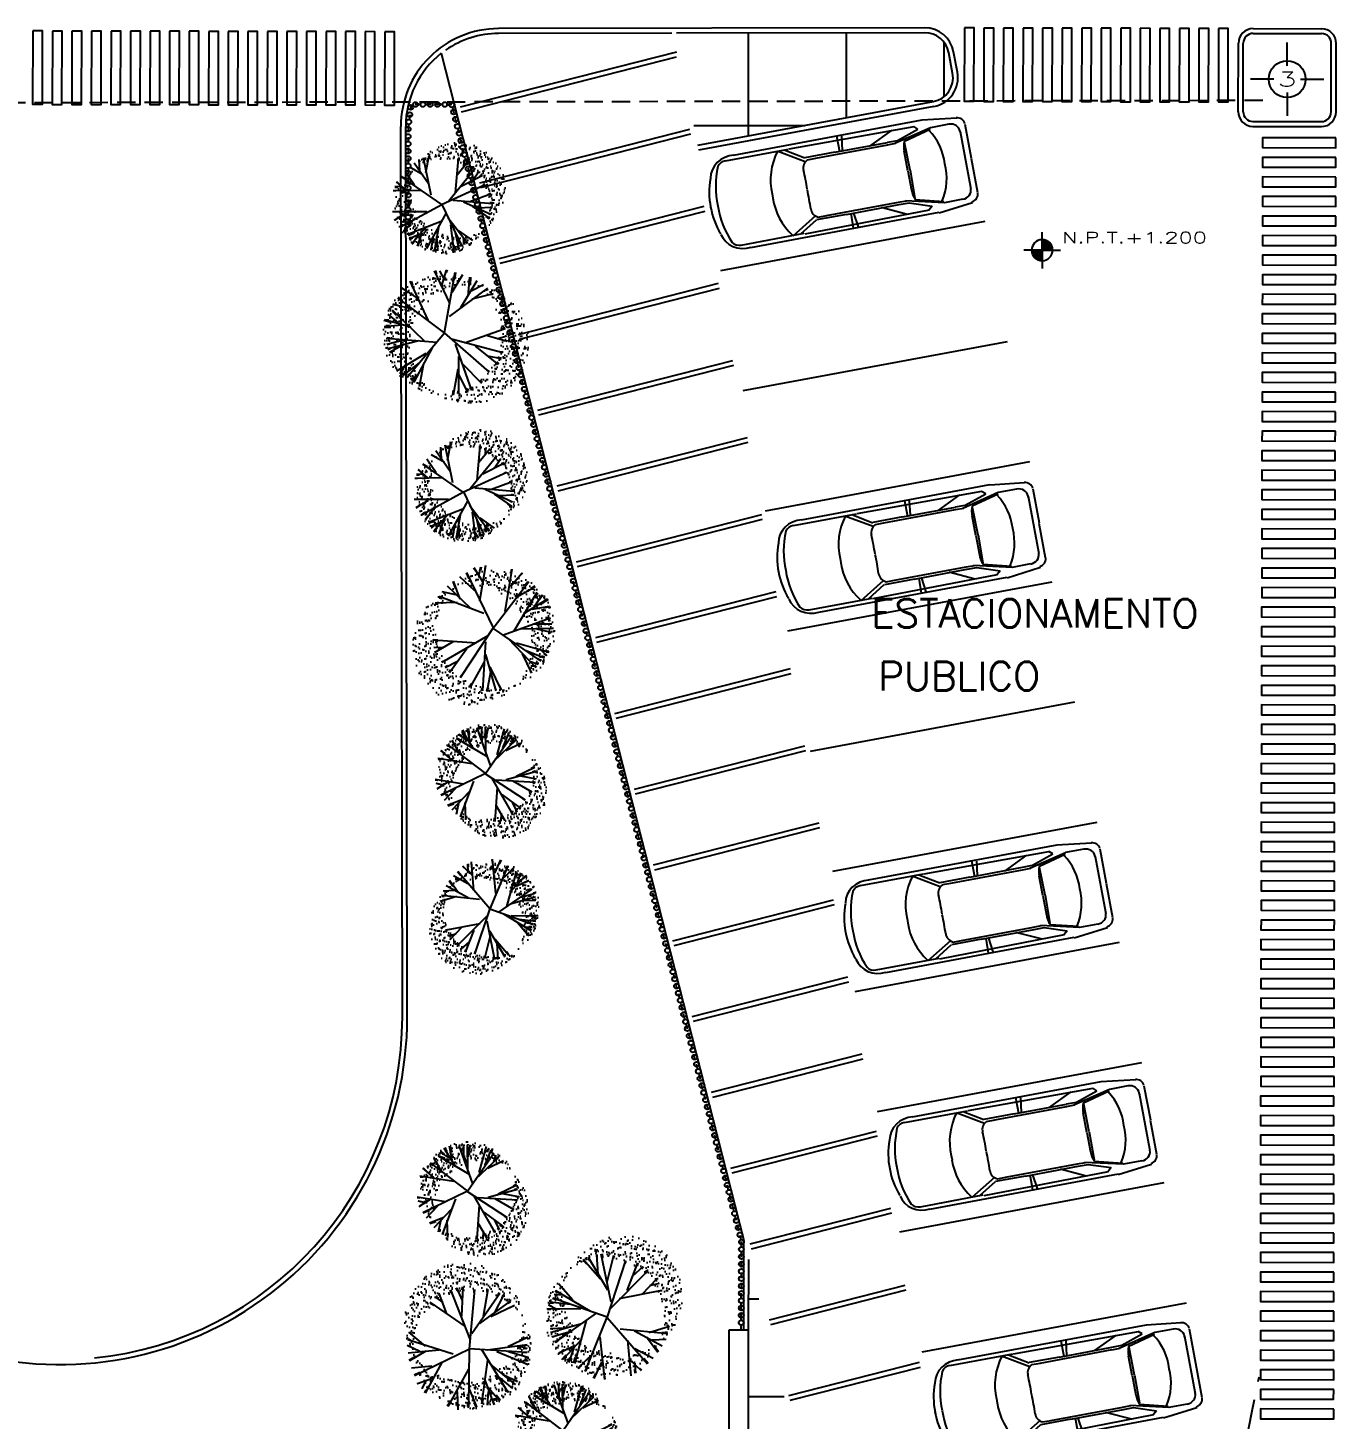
# Model space of a CAD drawing. Extents: x -358 to -207, y -206 to -105.
# Drawn here: x -233.95 to -207.19, y -133.82 to -105.36 of the extents above; entities that cross this region are included whole.
import ezdxf
from ezdxf.enums import TextEntityAlignment as Align

# ---------------------------------------------------------------- set-up
doc = ezdxf.new("R2010")
doc.units = 0
doc.header["$LTSCALE"] = 1.5
doc.header["$MEASUREMENT"] = 0
for name, pattern in [('DASHDOT', [1, 0.5, -0.25, 0, -0.25]), ('HIDDEN', [0.375, 0.25, -0.125]), ('HIDDEN2', [0.1875, 0.125, -0.0625])]:
    doc.linetypes.add(name, pattern=pattern)
doc.layers.get('0').update_dxf_attribs({"linetype": 'CONTINUOUS'})
for name, color, linetype in [('ALBANILERIA', 1, 'CONTINUOUS'), ('ARBOLES', 253, 'CONTINUOUS'), ('CARROS', 6, 'CONTINUOUS'), ('CURVASNIVEL', 13, 'DASHDOT'), ('EJE', 3, 'CONTINUOUS'), ('NIVELPISOTERMINADO', 7, 'CONTINUOUS'), ('NUEVO', 5, 'CONTINUOUS'), ('OBRAEXTERIOR', 15, 'CONTINUOUS'), ('OBRAEXTERIOR1', 10, 'CONTINUOUS'), ('RCMURO01', 3, 'CONTINUOUS'), ('REJA', 15, 'CONTINUOUS')]:
    doc.layers.add(name, color=color, linetype=linetype)
doc.styles.add('REG-60', font='ROMANS.shx', dxfattribs={"height": 0.195})
doc.styles.add('ROMANS', font='ROMANS.SHX')

# ---------------------------------------------------------------- blocks, each defined once
blk = doc.blocks.new('EJE-2')
at = {"color": 3}
for p, q in [((-0.5, 0.182), (-0.5, 0.5)), ((-0.682, 0), (-1, 0)), ((-0.318, 0), (0, 0)), ((-0.5, -0.182), (-0.5, -0.5))]:
    blk.add_line(p, q, dxfattribs=at)
at = {"color": 7}
blk.add_circle((-0.5, 0), 0.25, dxfattribs=at)
at = {"color": 4, "style": 'ROMANS', "width": 1.5}
blk.add_attdef('EJE', text='', height=0.2, dxfattribs=at).set_placement((-0.5, -0.101), align=Align.CENTER)
blk = doc.blocks.new('AUTO-8')
for p, q in [((0.25, 0.709), (0.977, 0.709)), ((0.351, 0.76), (2.53, 0.76)), ((1.138, 0.514), (0.845, 0.707)), ((0.925, 0.708), (1.141, 0.563)), ((0.985, 0.709), (2.426, 0.697)), ((1.54, 0.759), (1.543, 0.563)), ((1.595, 0.746), (1.574, 0.569)), ((2.169, 0.704), (1.889, 0.56)), ((2.607, 0.645), (2.177, 0.533)), ((2.212, 0.566), (2.464, 0.658)), ((2.464, 0.658), (2.423, 0.697)), ((2.527, 0.76), (2.921, 0.707)), ((2.819, 0.646), (2.607, 0.646)), ((1.49, 0.565), (1.142, 0.565)), ((1.168, 0.535), (1.265, 0.535)), ((1.264, 0.535), (2.094, 0.535)), ((1.49, 0.565), (2.097, 0.565)), ((2.092, 0.535), (2.188, 0.535)), ((2.098, 0.566), (2.212, 0.566)), ((2.288, 0.541), (2.602, 0.628)), ((2.293, 0.173), (2.288, 0.523)), ((2.932, 0.533), (2.932, -0.168)), ((2.932, 0.514), (2.932, 0.533)), ((2.266, 0.173), (2.266, 0.419)), ((0.701, 0.202), (0.701, 0.145)), ((2.266, 0.173), (2.266, -0.073)), ((2.293, 0.173), (2.288, -0.177)), ((3, -0.257), (3, 0.174)), ((1.138, -0.168), (0.845, -0.361)), ((0.937, -0.354), (1.141, -0.217)), ((1.49, -0.219), (1.142, -0.219)), ((1.168, -0.189), (1.265, -0.189)), ((1.264, -0.189), (2.094, -0.189)), ((1.49, -0.219), (2.097, -0.219)), ((1.54, -0.405), (1.543, -0.217)), ((1.595, -0.4), (1.574, -0.223)), ((2.169, -0.358), (1.889, -0.214)), ((2.092, -0.189), (2.188, -0.189)), ((2.098, -0.22), (2.212, -0.22)), ((2.607, -0.299), (2.177, -0.187)), ((2.212, -0.22), (2.464, -0.312)), ((2.288, -0.194), (2.602, -0.282)), ((2.464, -0.312), (2.423, -0.35)), ((2.819, -0.299), (2.607, -0.299)), ((2.932, -0.168), (2.932, -0.187)), ((0.25, -0.354), (0.977, -0.354)), ((0.351, -0.405), (2.53, -0.405)), ((0.985, -0.363), (2.426, -0.351)), ((2.527, -0.413), (2.921, -0.361))]:
    blk.add_line(p, q)
blk.add_lwpolyline([(3, 0.612), (3, 0.181)])
for centre, radius, start, end in [((0.318, 0.484), 0.277, 82.6261, 169.9433), ((1.268, 0.217), 1.199, 158.5229, 181.8704), ((0.248, 0.596), 0.113, 89.1257, 148.3164), ((1.529, 0.232), 0.829, 145.0247, 182.2434), ((2.819, 0.533), 0.113, 0, 90), ((2.904, 0.612), 0.0965, 2.3223, 82.4483), ((1.01, 0.187), 1.024, 160.5982, 180.5467), ((1.224, 0.425), 0.123, 117.0905, 184.6194), ((2.568, 0.428), 0.302, 157.1405, 182.9541), ((1.925, 0.226), 0.769, 356.0506, 30.7843), ((-2.392, 0.272), 3.496, 358.4442, 2.3849), ((1.01, 0.168), 1.024, 179.4533, 199.4018), ((1.268, 0.138), 1.199, 178.1296, 201.4771), ((-2.392, 0.074), 3.496, 357.6151, 1.5558), ((1.925, 0.12), 0.769, 329.2157, 3.9494), ((1.529, 0.114), 0.829, 177.7566, 214.4041), ((1.224, -0.079), 0.123, 175.3806, 242.9095), ((2.568, -0.082), 0.302, 177.0459, 202.8595), ((0.318, -0.129), 0.277, 190.0567, 277.3739), ((0.248, -0.241), 0.113, 211.6836, 270.8743), ((2.819, -0.187), 0.113, 270, 0), ((2.904, -0.256), 0.0965, 277.5517, 357.6777)]:
    blk.add_arc(centre, radius, start, end)
blk = doc.blocks.new('ARBOL2')
at = {"layer": 'ARBOLES'}
h = blk.add_hatch(dxfattribs=at)
h.set_pattern_fill('AR-SAND', color=4, scale=0.07, angle=134.8483, style=0)
h.set_pattern_definition([(37.5, (-1.17423, 3.63081), (-0.0044095, 0.1348777), [0, -0.1064, 0, -0.119, 0, -0.11375]), (7.5, (-1.17423, 3.63081), (0.1238844, 0.19755), [0, -0.0574, 0, -0.0959, 0, -0.03675]), (327.5, (-1.26033, 3.63081), (0.21799, 0.000396), [0, -0.035, 0, -0.126, 0, -0.1645]), (317.5, (-1.26033, 3.63081), (0.210429, 0.061437), [0, -0.0175, 0, -0.0826, 0, -0.0945])])
edge = h.paths.add_edge_path()
edge.add_arc((-0.267, 0.372), 0.945, 134.8483, 494.8483)
edge = h.paths.add_edge_path()
edge.add_arc((0, 0), 0.945, 134.8483, 494.8483)
at = {"layer": 'ARBOLES', "color": 3}
for p, q in [((-0.452, 0.852), (-0.461, 0.899)), ((-0.255, 0.872), (-0.268, 0.909)), ((-0.061, 0.939), (-0.074, 0.986)), ((0.123, 0.995), (0.115, 0.943)), ((0.197, 0.931), (0.2, 0.975)), ((0.342, 0.906), (0.31, 0.871)), ((-0.77, 0.661), (-0.788, 0.682)), ((-0.593, 0.749), (-0.628, 0.784)), ((-0.517, 0.809), (-0.549, 0.85)), ((0.419, 0.872), (0.364, 0.82)), ((-0.877, 0.492), (-0.804, 0.474)), ((-0.821, 0.606), (-0.808, 0.603)), ((0.741, 0.431), (0.772, 0.458)), ((0.818, 0.28), (0.777, 0.283)), ((0.778, 0.321), (0.818, 0.346)), ((0.852, 0.229), (0.806, 0.214)), ((0.883, 0.149), (0.831, 0.153)), ((0.905, 0.115), (0.86, 0.104)), ((0.918, 0.043), (0.864, 0.052)), ((-1.029, -0.052), (-0.999, -0.065)), ((-1.015, -0.16), (-0.972, -0.168)), ((-0.979, -0.265), (-0.954, -0.265)), ((-0.898, -0.483), (-0.819, -0.386)), ((0.737, -0.472), (0.706, -0.442)), ((0.803, -0.381), (0.78, -0.376)), ((0.839, -0.315), (0.802, -0.305)), ((0.842, -0.254), (0.816, -0.246)), ((-0.749, -0.681), (-0.675, -0.607)), ((0.621, -0.729), (0.559, -0.652)), ((0.68, -0.63), (0.594, -0.576)), ((-0.662, -0.795), (-0.624, -0.769)), ((-0.556, -0.85), (-0.548, -0.794)), ((-0.5, -0.896), (-0.49, -0.843)), ((0.225, -0.885), (0.203, -0.821)), ((0.35, -0.854), (0.299, -0.795)), ((0.428, -0.77), (0.415, -0.679)), ((0.517, -0.766), (0.495, -0.689)), ((-0.092, -0.98), (-0.074, -0.917)), ((0.095, -0.985), (0.062, -0.908))]:
    blk.add_line(p, q, dxfattribs=at)
at = {"layer": 'ARBOLES', "color": 8}
for p, q in [((-0.322, 0.451), (-0.452, 0.901)), ((-0.042, -0.009), (-0.262, 0.921)), ((-0.082, 0.241), (0.138, 0.991)), ((0.008, 0.561), (-0.062, 0.991)), ((-0.012, 0.431), (0.338, 0.921)), ((0.158, 0.671), (0.208, 0.981)), ((-0.562, 0.411), (-0.782, 0.681)), ((-0.082, 0.141), (-0.622, 0.791)), ((-0.392, 0.691), (-0.542, 0.851)), ((0.118, 0.591), (0.418, 0.881)), ((-0.212, 0.311), (-0.872, 0.501)), ((-0.672, 0.561), (-0.822, 0.611)), ((0.528, 0.221), (0.778, 0.461)), ((-0.042, 0.001), (0.848, 0.231)), ((0.238, 0.071), (0.808, 0.351)), ((0.698, 0.291), (0.828, 0.291)), ((0.238, -0.889), (-0.042, 0.001)), ((0.138, 0.051), (0.758, -0.469)), ((0.388, 0.091), (0.928, 0.051)), ((0.558, 0.151), (0.888, 0.161)), ((0.758, 0.051), (0.908, 0.111)), ((-0.722, -0.189), (-1.042, -0.059)), ((-0.262, -0.169), (-1.022, -0.179)), ((-0.492, -0.179), (-0.952, -0.379)), ((-0.742, -0.689), (-0.042, -0.009)), ((0.288, -0.079), (0.418, -0.779)), ((0.358, -0.139), (0.828, -0.319)), ((-0.782, -0.299), (-1.002, -0.269)), ((-0.692, -0.259), (-0.892, -0.489)), ((-0.392, -0.339), (-0.492, -0.899)), ((0.048, -0.319), (-0.082, -0.989)), ((0.338, -0.389), (0.608, -0.729)), ((0.548, -0.289), (0.808, -0.389)), ((0.608, -0.229), (0.848, -0.259)), ((-0.522, -0.459), (-0.822, -0.589)), ((-0.452, -0.639), (-0.652, -0.799)), ((0.138, -0.599), (0.358, -0.849)), ((0.438, -0.499), (0.678, -0.639)), ((0.458, -0.559), (0.508, -0.769)), ((-0.542, -0.709), (-0.562, -0.849)), ((-0.012, -0.719), (0.088, -0.989))]:
    blk.add_line(p, q, dxfattribs=at)
blk = doc.blocks.new('REJA')
at = {"layer": 'REJA'}
blk.add_circle((0, 0), 0.05, dxfattribs=at)
blk = doc.blocks.new('NPT')
at = {"ltscale": 0.06}
for points in [[(0.143, -0.142), (0.143, 0.002), (0, 0.002, 0.414214)], [(0.143, 0.146), (0.143, 0.003), (0.287, 0.003, 0.414214)]]:
    blk.add_hatch(color=7, dxfattribs=at).paths.add_polyline_path(points)
at = {"color": 7}
for q in [(0.143, 0.25), (-0.105, 0.002), (0.392, 0.002), (0.143, -0.247)]:
    blk.add_line((0.143, 0.002), q, dxfattribs=at)
blk.add_arc((0.143, 0.002), 0.143, 0.9913, 0.2707, dxfattribs=at)
at = {"color": 2, "style": 'ROMANS', "width": 1.5}
blk.add_attdef('NIVEL', (0.412, 0.099), '', height=0.15, dxfattribs=at)

msp = doc.modelspace()

# ---------------------------------------------------------------- linework, layer by layer
at = {"layer": 'ALBANILERIA'}
for p, q in [((-215.607, -105.365), (-224.328, -105.381)), ((-215.607, -105.465), (-220.682, -105.474)), ((-208.889, -105.38), (-207.489, -105.383)), ((-208.889, -105.48), (-207.489, -105.483)), ((-214.938, -106.273), (-215.016, -105.855)), ((-209.192, -107.08), (-209.189, -105.68)), ((-209.092, -107.08), (-209.089, -105.68)), ((-207.292, -107.084), (-207.289, -105.684)), ((-207.192, -107.084), (-207.189, -105.684)), ((-215.036, -106.292), (-215.114, -105.873)), ((-208.893, -107.28), (-207.493, -107.283)), ((-226.291, -125.593), (-226.324, -107.384)), ((-226.191, -125.593), (-226.224, -107.384)), ((-208.893, -107.38), (-207.493, -107.383))]:
    msp.add_line(p, q, dxfattribs=at)
for centre, radius, start, end in [((-224.324, -107.381), 2, 90.1048, 180.1048), ((-215.606, -105.965), 0.6, 10.5507, 90.1048), ((-215.606, -105.965), 0.5, 10.5507, 90.1048), ((-208.889, -105.68), 0.3, 89.8793, 179.8793), ((-208.889, -105.68), 0.2, 89.8793, 179.8793), ((-207.489, -105.683), 0.3, 359.8793, 89.8793), ((-207.489, -105.683), 0.2, 359.8793, 89.8793), ((-224.324, -107.381), 1.9, 128.1121, 180.1048), ((-215.528, -106.383), 0.5, 280.5507, 10.5507), ((-215.528, -106.383), 0.6, 280.5507, 10.5507), ((-208.892, -107.08), 0.3, 179.8793, 269.8793), ((-208.892, -107.08), 0.2, 179.8793, 269.8793), ((-207.492, -107.083), 0.3, 269.8793, 359.8793), ((-207.492, -107.083), 0.2, 269.8793, 359.8793), ((-233.293, -125.606), 7.1, 254.3364, 0.1048), ((-233.293, -125.606), 7, 275.7561, 0.1048)]:
    msp.add_arc(centre, radius, start, end, dxfattribs=at)
at = {"layer": 'CURVASNIVEL'}
msp.add_open_spline([(-210.08, -140.462), (-210.031, -139.392), (-209.55, -136.873), (-209.044, -134.342), (-208.747, -132.852)], degree=3, knots=[151.913603, 151.913603, 151.913603, 151.913603, 155.093305, 159.646537, 159.646537, 159.646537, 159.646537], dxfattribs=at)
at = {"layer": 'NUEVO', "color": 8, "linetype": 'HIDDEN'}
msp.add_line((-208.692, -106.852), (-268.762, -106.962), dxfattribs=at)
at = {"layer": 'OBRAEXTERIOR'}
for p, q in [((-220.783, -105.474), (-224.327, -105.481)), ((-220.686, -105.862), (-225.112, -106.99)), ((-225.497, -105.886), (-219.306, -130.167)), ((-220.692, -105.966), (-225.087, -107.087)), ((-220.416, -107.444), (-224.717, -108.54)), ((-220.398, -107.543), (-224.692, -108.637)), ((-220.123, -109.021), (-224.321, -110.091)), ((-220.104, -109.119), (-224.297, -110.188)), ((-219.829, -110.597), (-223.926, -111.641)), ((-219.811, -110.695), (-223.901, -111.738)), ((-219.536, -112.173), (-223.531, -113.192)), ((-219.517, -112.272), (-223.506, -113.289)), ((-219.242, -113.749), (-223.136, -114.742)), ((-219.224, -113.848), (-223.111, -114.839)), ((-218.948, -115.326), (-222.74, -116.293)), ((-218.948, -115.326), (-222.74, -116.293)), ((-218.93, -115.424), (-222.716, -116.389)), ((-218.93, -115.424), (-222.716, -116.389)), ((-218.655, -116.902), (-222.345, -117.843)), ((-218.636, -117.001), (-222.32, -117.94)), ((-218.361, -118.478), (-221.95, -119.393)), ((-218.343, -118.577), (-221.925, -119.49)), ((-218.068, -120.055), (-221.554, -120.944)), ((-218.049, -120.153), (-221.53, -121.041)), ((-217.774, -121.631), (-221.159, -122.494)), ((-217.756, -121.73), (-221.135, -122.591)), ((-217.48, -123.207), (-220.764, -124.045)), ((-217.462, -123.306), (-220.739, -124.141)), ((-217.187, -124.784), (-220.369, -125.595)), ((-217.168, -124.882), (-220.344, -125.692)), ((-216.893, -126.36), (-219.973, -127.145)), ((-216.875, -126.459), (-219.949, -127.242)), ((-216.6, -127.936), (-219.578, -128.696)), ((-216.581, -128.035), (-219.553, -128.793)), ((-216.306, -129.513), (-219.183, -130.246)), ((-216.288, -129.611), (-219.158, -130.343)), ((-219.31, -131.998), (-219.306, -130.167)), ((-219.21, -131.999), (-219.207, -130.556)), ((-216.012, -131.089), (-218.788, -131.797)), ((-215.994, -131.188), (-218.763, -131.894)), ((-215.719, -132.665), (-218.392, -133.347)), ((-215.7, -132.764), (-218.368, -133.444))]:
    msp.add_line(p, q, dxfattribs=at)
at = {"layer": 'OBRAEXTERIOR', "color": 8}
for p, q in [((-219.777, -110.328), (-214.37, -109.321)), ((-219.32, -112.786), (-213.913, -111.779)), ((-218.862, -115.244), (-213.455, -114.236)), ((-218.404, -117.701), (-212.997, -116.694)), ((-217.946, -120.159), (-212.539, -119.152)), ((-217.489, -122.617), (-212.082, -121.61)), ((-217.031, -125.074), (-211.624, -124.067)), ((-216.573, -127.532), (-211.166, -126.525)), ((-216.115, -129.99), (-210.708, -128.983)), ((-215.658, -132.448), (-210.251, -131.441))]:
    msp.add_line(p, q, dxfattribs=at)
at = {"layer": 'OBRAEXTERIOR', "color": 253}
for points in [[(-233.853, -105.429), (-233.856, -106.929), (-233.656, -106.929), (-233.653, -105.429)], [(-233.453, -105.43), (-233.456, -106.93), (-233.256, -106.93), (-233.253, -105.43)], [(-233.053, -105.431), (-233.056, -106.931), (-232.856, -106.931), (-232.853, -105.431)], [(-232.653, -105.432), (-232.656, -106.932), (-232.456, -106.932), (-232.453, -105.432)], [(-232.253, -105.432), (-232.256, -106.932), (-232.056, -106.933), (-232.053, -105.433)], [(-231.853, -105.433), (-231.856, -106.933), (-231.656, -106.934), (-231.653, -105.434)], [(-231.453, -105.434), (-231.456, -106.934), (-231.256, -106.935), (-231.253, -105.435)], [(-231.053, -105.435), (-231.056, -106.935), (-230.856, -106.935), (-230.853, -105.435)], [(-230.653, -105.436), (-230.656, -106.936), (-230.456, -106.936), (-230.453, -105.436)], [(-230.253, -105.437), (-230.256, -106.937), (-230.056, -106.937), (-230.053, -105.437)], [(-229.853, -105.437), (-229.856, -106.937), (-229.656, -106.938), (-229.653, -105.438)], [(-229.453, -105.438), (-229.456, -106.938), (-229.256, -106.939), (-229.253, -105.439)], [(-229.053, -105.439), (-229.056, -106.939), (-228.856, -106.94), (-228.853, -105.44)], [(-228.653, -105.44), (-228.656, -106.94), (-228.456, -106.94), (-228.453, -105.44)], [(-228.253, -105.441), (-228.256, -106.941), (-228.056, -106.941), (-228.053, -105.441)], [(-227.853, -105.442), (-227.856, -106.942), (-227.656, -106.942), (-227.653, -105.442)], [(-227.453, -105.443), (-227.456, -106.943), (-227.256, -106.943), (-227.253, -105.443)], [(-227.053, -105.443), (-227.056, -106.943), (-226.856, -106.944), (-226.853, -105.444)], [(-226.653, -105.444), (-226.656, -106.944), (-226.456, -106.945), (-226.453, -105.445)], [(-214.796, -105.368), (-214.799, -106.868), (-214.599, -106.868), (-214.596, -105.368)], [(-214.396, -105.369), (-214.399, -106.869), (-214.199, -106.869), (-214.196, -105.369)], [(-213.996, -105.37), (-213.999, -106.87), (-213.799, -106.87), (-213.796, -105.37)], [(-213.596, -105.37), (-213.599, -106.87), (-213.399, -106.871), (-213.396, -105.371)], [(-213.196, -105.371), (-213.199, -106.871), (-212.999, -106.872), (-212.996, -105.372)], [(-212.796, -105.372), (-212.799, -106.872), (-212.599, -106.873), (-212.596, -105.373)], [(-212.396, -105.373), (-212.399, -106.873), (-212.199, -106.873), (-212.196, -105.373)], [(-211.996, -105.374), (-211.999, -106.874), (-211.799, -106.874), (-211.796, -105.374)], [(-211.596, -105.375), (-211.599, -106.875), (-211.399, -106.875), (-211.396, -105.375)], [(-211.196, -105.375), (-211.199, -106.875), (-210.999, -106.876), (-210.996, -105.376)], [(-210.796, -105.376), (-210.799, -106.876), (-210.599, -106.877), (-210.596, -105.377)], [(-210.396, -105.377), (-210.399, -106.877), (-210.199, -106.878), (-210.196, -105.378)], [(-209.996, -105.378), (-209.999, -106.878), (-209.799, -106.878), (-209.796, -105.378)], [(-209.596, -105.379), (-209.599, -106.879), (-209.399, -106.879), (-209.396, -105.379)], [(-207.194, -107.617), (-208.694, -107.614), (-208.694, -107.814), (-207.194, -107.817)], [(-207.194, -108.017), (-208.694, -108.014), (-208.695, -108.214), (-207.195, -108.217)], [(-207.195, -108.417), (-208.695, -108.414), (-208.696, -108.614), (-207.196, -108.617)], [(-207.196, -108.817), (-208.696, -108.814), (-208.697, -109.014), (-207.197, -109.017)], [(-207.197, -109.217), (-208.697, -109.214), (-208.697, -109.414), (-207.197, -109.417)], [(-207.198, -109.617), (-208.698, -109.614), (-208.698, -109.814), (-207.198, -109.817)], [(-207.199, -110.017), (-208.699, -110.014), (-208.699, -110.214), (-207.199, -110.217)], [(-207.199, -110.417), (-208.699, -110.414), (-208.7, -110.614), (-207.2, -110.617)], [(-207.2, -110.817), (-208.7, -110.814), (-208.701, -111.014), (-207.201, -111.017)], [(-207.201, -111.217), (-208.701, -111.214), (-208.702, -111.414), (-207.202, -111.417)], [(-207.202, -111.617), (-208.702, -111.614), (-208.702, -111.814), (-207.202, -111.817)], [(-207.203, -112.017), (-208.703, -112.014), (-208.703, -112.214), (-207.203, -112.217)], [(-207.204, -112.417), (-208.704, -112.414), (-208.704, -112.614), (-207.204, -112.617)], [(-207.205, -112.817), (-208.705, -112.814), (-208.705, -113.014), (-207.205, -113.017)], [(-207.205, -113.217), (-208.705, -113.214), (-208.706, -113.414), (-207.206, -113.417)], [(-207.206, -113.617), (-208.706, -113.614), (-208.707, -113.814), (-207.207, -113.817)], [(-207.207, -114.017), (-208.707, -114.014), (-208.707, -114.214), (-207.207, -114.217)], [(-207.208, -114.417), (-208.708, -114.414), (-208.708, -114.614), (-207.208, -114.617)], [(-207.209, -114.817), (-208.709, -114.814), (-208.709, -115.014), (-207.209, -115.017)], [(-207.21, -115.217), (-208.71, -115.214), (-208.71, -115.414), (-207.21, -115.417)], [(-207.21, -115.617), (-208.71, -115.614), (-208.711, -115.814), (-207.211, -115.817)], [(-207.211, -116.017), (-208.711, -116.014), (-208.712, -116.214), (-207.212, -116.217)], [(-207.212, -116.417), (-208.712, -116.414), (-208.713, -116.614), (-207.213, -116.617)], [(-207.213, -116.817), (-208.713, -116.814), (-208.713, -117.014), (-207.213, -117.017)], [(-207.214, -117.217), (-208.714, -117.214), (-208.714, -117.414), (-207.214, -117.417)], [(-207.215, -117.617), (-208.715, -117.614), (-208.715, -117.814), (-207.215, -117.817)], [(-207.215, -118.017), (-208.715, -118.014), (-208.716, -118.214), (-207.216, -118.217)], [(-207.216, -118.417), (-208.716, -118.414), (-208.717, -118.614), (-207.217, -118.617)], [(-207.217, -118.817), (-208.717, -118.814), (-208.718, -119.014), (-207.218, -119.017)], [(-207.218, -119.217), (-208.718, -119.214), (-208.718, -119.414), (-207.218, -119.417)], [(-207.219, -119.617), (-208.719, -119.614), (-208.719, -119.814), (-207.219, -119.817)], [(-207.22, -120.017), (-208.72, -120.014), (-208.72, -120.214), (-207.22, -120.217)], [(-207.221, -120.417), (-208.721, -120.414), (-208.721, -120.614), (-207.221, -120.617)], [(-207.221, -120.817), (-208.721, -120.814), (-208.722, -121.014), (-207.222, -121.017)], [(-207.222, -121.217), (-208.722, -121.214), (-208.723, -121.414), (-207.223, -121.417)], [(-207.223, -121.617), (-208.723, -121.614), (-208.723, -121.814), (-207.223, -121.817)], [(-207.224, -122.017), (-208.724, -122.014), (-208.724, -122.214), (-207.224, -122.217)], [(-207.225, -122.417), (-208.725, -122.414), (-208.725, -122.614), (-207.225, -122.617)], [(-207.226, -122.817), (-208.726, -122.814), (-208.726, -123.014), (-207.226, -123.017)], [(-207.226, -123.217), (-208.726, -123.214), (-208.727, -123.414), (-207.227, -123.417)], [(-207.227, -123.617), (-208.727, -123.614), (-208.728, -123.814), (-207.228, -123.817)], [(-207.228, -124.017), (-208.728, -124.014), (-208.729, -124.214), (-207.229, -124.217)], [(-207.229, -124.417), (-208.729, -124.414), (-208.729, -124.614), (-207.229, -124.617)], [(-207.23, -124.817), (-208.73, -124.814), (-208.73, -125.014), (-207.23, -125.017)], [(-207.231, -125.217), (-208.731, -125.214), (-208.731, -125.414), (-207.231, -125.417)], [(-207.231, -125.617), (-208.731, -125.614), (-208.732, -125.814), (-207.232, -125.817)], [(-207.232, -126.017), (-208.732, -126.014), (-208.733, -126.214), (-207.233, -126.217)], [(-207.233, -126.417), (-208.733, -126.414), (-208.734, -126.614), (-207.234, -126.617)], [(-207.234, -126.817), (-208.734, -126.814), (-208.734, -127.014), (-207.234, -127.017)], [(-207.235, -127.217), (-208.735, -127.214), (-208.735, -127.414), (-207.235, -127.417)], [(-207.235, -127.617), (-208.735, -127.614), (-208.735, -127.814), (-207.235, -127.817)], [(-207.235, -128.017), (-208.735, -128.014), (-208.735, -128.214), (-207.235, -128.217)], [(-207.235, -128.417), (-208.735, -128.414), (-208.735, -128.614), (-207.235, -128.617)], [(-207.235, -128.817), (-208.735, -128.814), (-208.735, -129.014), (-207.235, -129.017)], [(-207.235, -129.217), (-208.735, -129.214), (-208.735, -129.414), (-207.235, -129.417)], [(-207.235, -129.617), (-208.735, -129.614), (-208.735, -129.814), (-207.235, -129.817)], [(-207.235, -130.017), (-208.735, -130.014), (-208.735, -130.214), (-207.235, -130.217)], [(-207.235, -130.417), (-208.735, -130.414), (-208.735, -130.614), (-207.235, -130.617)], [(-207.235, -130.817), (-208.735, -130.814), (-208.735, -131.014), (-207.235, -131.017)], [(-207.235, -131.217), (-208.735, -131.214), (-208.735, -131.414), (-207.235, -131.417)], [(-207.235, -131.617), (-208.735, -131.614), (-208.735, -131.814), (-207.235, -131.817)], [(-207.235, -132.017), (-208.735, -132.014), (-208.735, -132.214), (-207.235, -132.217)], [(-207.235, -132.417), (-208.735, -132.414), (-208.735, -132.614), (-207.235, -132.617)], [(-207.235, -132.817), (-208.735, -132.814), (-208.735, -133.014), (-207.235, -133.017)], [(-207.24, -133.217), (-208.74, -133.214), (-208.741, -133.414), (-207.241, -133.417)], [(-207.239, -133.617), (-208.739, -133.614), (-208.739, -133.814), (-207.239, -133.817)]]:
    msp.add_lwpolyline(points, close=True, dxfattribs=at)
at = {"layer": 'OBRAEXTERIOR'}
msp.add_arc((-224.324, -107.381), 1.9, 90.1048, 124.8551, dxfattribs=at)
at = {"layer": 'OBRAEXTERIOR1'}
for p, q in [((-219.21, -107.578), (-219.21, -105.471)), ((-217.21, -107.205), (-217.21, -105.468)), ((-215.21, -106.769), (-215.21, -105.659)), ((-215.436, -106.875), (-220.254, -107.772)), ((-215.418, -106.973), (-220.235, -107.87)), ((-220.33, -107.363), (-218.057, -107.363)), ((-219.209, -131.363), (-219.001, -131.363)), ((-219.21, -133.363), (-218.479, -133.363))]:
    msp.add_line(p, q, dxfattribs=at)
at = {"layer": 'RCMURO01', "color": 2}
for p, q in [((-219.61, -131.999), (-219.21, -131.999)), ((-219.61, -148.109), (-219.61, -131.999)), ((-219.21, -148.109), (-219.21, -131.999))]:
    msp.add_line(p, q, dxfattribs=at)
at = {"layer": 'REJA', "linetype": 'HIDDEN2', "ltscale": 0.6}
msp.add_lwpolyline([(-219.36, -131.999), (-219.356, -130.173), (-225.281, -106.932), (-226.114, -106.934), (-226.174, -107.387), (-226.174, -109.384)], dxfattribs=at)

# ---------------------------------------------------------------- block references
at = {"layer": 'ARBOLES'}
for p, xscale, yscale, zscale, rotation in [((-225.478, -109.018), 1.029145832885386, 1.029145832885386, 1.029145832885386, 281.0959593344105), ((-225.477, -111.643), 1.286432291106733, 1.286432291106733, 1.286432291106733, 215.5669296888572), ((-225.035, -114.901), 1.029145832885386, 1.029145832885386, 1.029145832885386, 281.0959593344105), ((-224.385, -117.666), -1.286432291106733, 1.286432291106733, 1.286432291106733, 159.9459920943955), ((-224.579, -120.579), -1.029145832885386, 1.029145832885386, 1.029145832885386, 249.9459920943955), ((-224.459, -123.391), -1.029145832885386, 1.029145832885386, 1.029145832885386, 174.7720979845926), ((-224.947, -129.122), -1.029145832885386, 1.029145832885386, 1.029145832885386, 249.9459920943955), ((-222.154, -131.733), -1.286432291106733, 1.286432291106733, 1.286432291106733, 355.1829585085106), ((-224.866, -132.394), 1.281571663258632, 1.281571663258632, 1.281571663258632, 341.609893449451), ((-222.999, -134.021), -1.029145832885386, 1.029145832885386, 1.029145832885386, 249.9459920943955)]:
    msp.add_blockref('ARBOL2', p, dxfattribs=dict(at, xscale=xscale, yscale=yscale, zscale=zscale, rotation=rotation))
at = {"layer": 'CARROS', "xscale": 1.8, "yscale": 1.65, "rotation": 10.56175953705043}
for p in [(-219.908, -109.316), (-218.519, -116.776), (-217.147, -124.143), (-216.245, -128.986), (-215.318, -133.96)]:
    msp.add_blockref('AUTO-8', p, dxfattribs=at)
at = {"layer": 'EJE', "xscale": 1.5, "yscale": 1.5, "zscale": 1.5}
msp.add_blockref('EJE-2', (-207.442, -106.415), dxfattribs=at).add_auto_attribs({'EJE': '3'})
at = {"layer": 'NIVELPISOTERMINADO', "color": 1}
ref = msp.add_blockref('NPT', (-213.419, -109.916), dxfattribs=dict(at, xscale=1.5, yscale=1.5, zscale=1.5))
ref.add_attrib('NIVEL', 'N.P.T.+1.200', (-212.8, -109.768), dxfattribs={"layer": '0', "color": 30, "height": 0.225, "style": 'ROMANS', "width": 1.5})
at = {"layer": 'REJA'}
for p, rotation in [((-226.122, -106.991), 262.4760707660504), ((-226.022, -106.934), 180.1048324112843), ((-225.872, -106.933), 180.1048324112843), ((-225.722, -106.933), 180.1048324112843), ((-225.572, -106.933), 180.1048324112843), ((-225.422, -106.933), 180.1048324112843), ((-225.279, -106.942), 104.3022874027892), ((-226.161, -107.289), 262.4760707660504), ((-226.141, -107.14), 262.4760707660504), ((-225.242, -107.087), 104.3022874027892), ((-225.205, -107.232), 104.3022874027892), ((-226.174, -107.438), 270.000000000001), ((-226.174, -107.588), 270.000000000001), ((-225.168, -107.378), 104.3022874027892), ((-225.131, -107.523), 104.3022874027892), ((-226.174, -107.738), 270.000000000001), ((-226.174, -107.888), 270.000000000001), ((-225.094, -107.668), 104.3022874027892), ((-225.057, -107.814), 104.3022874027892), ((-226.174, -108.038), 270.000000000001), ((-226.174, -108.188), 270.000000000001), ((-225.02, -107.959), 104.3022874027892), ((-224.983, -108.104), 104.3022874027892), ((-226.174, -108.338), 270.000000000001), ((-224.945, -108.25), 104.3022874027892), ((-224.908, -108.395), 104.3022874027892), ((-226.174, -108.488), 270.000000000001), ((-226.174, -108.638), 270.000000000001), ((-224.871, -108.54), 104.3022874027892), ((-224.834, -108.686), 104.3022874027892), ((-226.174, -108.788), 270.000000000001), ((-226.174, -108.938), 270.000000000001), ((-224.797, -108.831), 104.3022874027892), ((-224.76, -108.976), 104.3022874027892), ((-226.174, -109.088), 270.000000000001), ((-226.174, -109.238), 270.000000000001), ((-224.723, -109.122), 104.3022874027892), ((-224.686, -109.267), 104.3022874027892), ((-226.174, -109.388), 270.000000000001), ((-224.649, -109.413), 104.3022874027892), ((-224.612, -109.558), 104.3022874027892), ((-224.575, -109.703), 104.3022874027892), ((-224.538, -109.849), 104.3022874027892), ((-224.501, -109.994), 104.3022874027892), ((-224.464, -110.139), 104.3022874027892), ((-224.427, -110.285), 104.3022874027892), ((-224.39, -110.43), 104.3022874027892), ((-224.353, -110.575), 104.3022874027892), ((-224.316, -110.721), 104.3022874027892), ((-224.278, -110.866), 104.3022874027892), ((-224.241, -111.011), 104.3022874027892), ((-224.204, -111.157), 104.3022874027892), ((-224.167, -111.302), 104.3022874027892), ((-224.13, -111.447), 104.3022874027892), ((-224.093, -111.593), 104.3022874027892), ((-224.056, -111.738), 104.3022874027892), ((-224.019, -111.884), 104.3022874027892), ((-223.982, -112.029), 104.3022874027892), ((-223.945, -112.174), 104.3022874027892), ((-223.908, -112.32), 104.3022874027892), ((-223.871, -112.465), 104.3022874027892), ((-223.834, -112.61), 104.3022874027892), ((-223.797, -112.756), 104.3022874027892), ((-223.76, -112.901), 104.3022874027892), ((-223.723, -113.046), 104.3022874027892), ((-223.686, -113.192), 104.3022874027892), ((-223.649, -113.337), 104.3022874027892), ((-223.611, -113.482), 104.3022874027892), ((-223.574, -113.628), 104.3022874027892), ((-223.537, -113.773), 104.3022874027892), ((-223.5, -113.918), 104.3022874027892), ((-223.463, -114.064), 104.3022874027892), ((-223.426, -114.209), 104.3022874027892), ((-223.389, -114.354), 104.3022874027892), ((-223.352, -114.5), 104.3022874027892), ((-223.315, -114.645), 104.3022874027892), ((-223.278, -114.791), 104.3022874027892), ((-223.241, -114.936), 104.3022874027892), ((-223.204, -115.081), 104.3022874027892), ((-223.167, -115.227), 104.3022874027892), ((-223.13, -115.372), 104.3022874027892), ((-223.093, -115.517), 104.3022874027892), ((-223.056, -115.663), 104.3022874027892), ((-223.019, -115.808), 104.3022874027892), ((-222.982, -115.953), 104.3022874027892), ((-222.944, -116.099), 104.3022874027892), ((-222.907, -116.244), 104.3022874027892), ((-222.87, -116.389), 104.3022874027892), ((-222.833, -116.535), 104.3022874027892), ((-222.796, -116.68), 104.3022874027892), ((-222.759, -116.825), 104.3022874027892), ((-222.722, -116.971), 104.3022874027892), ((-222.685, -117.116), 104.3022874027892), ((-222.648, -117.261), 104.3022874027892), ((-222.611, -117.407), 104.3022874027892), ((-222.574, -117.552), 104.3022874027892), ((-222.537, -117.698), 104.3022874027892), ((-222.5, -117.843), 104.3022874027892), ((-222.463, -117.988), 104.3022874027892), ((-222.426, -118.134), 104.3022874027892), ((-222.389, -118.279), 104.3022874027892), ((-222.352, -118.424), 104.3022874027892), ((-222.315, -118.57), 104.3022874027892), ((-222.277, -118.715), 104.3022874027892), ((-222.24, -118.86), 104.3022874027892), ((-222.203, -119.006), 104.3022874027892), ((-222.166, -119.151), 104.3022874027892), ((-222.129, -119.296), 104.3022874027892), ((-222.092, -119.442), 104.3022874027892), ((-222.055, -119.587), 104.3022874027892), ((-222.018, -119.732), 104.3022874027892), ((-221.981, -119.878), 104.3022874027892), ((-221.944, -120.023), 104.3022874027892), ((-221.907, -120.169), 104.3022874027892), ((-221.87, -120.314), 104.3022874027892), ((-221.833, -120.459), 104.3022874027892), ((-221.796, -120.605), 104.3022874027892), ((-221.759, -120.75), 104.3022874027892), ((-221.722, -120.895), 104.3022874027892), ((-221.685, -121.041), 104.3022874027892), ((-221.648, -121.186), 104.3022874027892), ((-221.61, -121.331), 104.3022874027892), ((-221.573, -121.477), 104.3022874027892), ((-221.536, -121.622), 104.3022874027892), ((-221.499, -121.767), 104.3022874027892), ((-221.462, -121.913), 104.3022874027892), ((-221.425, -122.058), 104.3022874027892), ((-221.388, -122.203), 104.3022874027892), ((-221.351, -122.349), 104.3022874027892), ((-221.314, -122.494), 104.3022874027892), ((-221.277, -122.639), 104.3022874027892), ((-221.24, -122.785), 104.3022874027892), ((-221.203, -122.93), 104.3022874027892), ((-221.166, -123.076), 104.3022874027892), ((-221.129, -123.221), 104.3022874027892), ((-221.092, -123.366), 104.3022874027892), ((-221.055, -123.512), 104.3022874027892), ((-221.018, -123.657), 104.3022874027892), ((-220.981, -123.802), 104.3022874027892), ((-220.943, -123.948), 104.3022874027892), ((-220.906, -124.093), 104.3022874027892), ((-220.869, -124.238), 104.3022874027892), ((-220.832, -124.384), 104.3022874027892), ((-220.795, -124.529), 104.3022874027892), ((-220.758, -124.674), 104.3022874027892), ((-220.721, -124.82), 104.3022874027892), ((-220.684, -124.965), 104.3022874027892), ((-220.647, -125.11), 104.3022874027892), ((-220.61, -125.256), 104.3022874027892), ((-220.573, -125.401), 104.3022874027892), ((-220.536, -125.546), 104.3022874027892), ((-220.499, -125.692), 104.3022874027892), ((-220.462, -125.837), 104.3022874027892), ((-220.425, -125.983), 104.3022874027892), ((-220.388, -126.128), 104.3022874027892), ((-220.351, -126.273), 104.3022874027892), ((-220.314, -126.419), 104.3022874027892), ((-220.276, -126.564), 104.3022874027892), ((-220.239, -126.709), 104.3022874027892), ((-220.202, -126.855), 104.3022874027892), ((-220.165, -127), 104.3022874027892), ((-220.128, -127.145), 104.3022874027892), ((-220.091, -127.291), 104.3022874027892), ((-220.054, -127.436), 104.3022874027892), ((-220.017, -127.581), 104.3022874027892), ((-219.98, -127.727), 104.3022874027892), ((-219.943, -127.872), 104.3022874027892), ((-219.906, -128.017), 104.3022874027892), ((-219.869, -128.163), 104.3022874027892), ((-219.832, -128.308), 104.3022874027892), ((-219.795, -128.454), 104.3022874027892), ((-219.758, -128.599), 104.3022874027892), ((-219.721, -128.744), 104.3022874027892), ((-219.684, -128.89), 104.3022874027892), ((-219.647, -129.035), 104.3022874027892), ((-219.609, -129.18), 104.3022874027892), ((-219.572, -129.326), 104.3022874027892), ((-219.535, -129.471), 104.3022874027892), ((-219.498, -129.616), 104.3022874027892), ((-219.461, -129.762), 104.3022874027892), ((-219.424, -129.907), 104.3022874027892), ((-219.387, -130.052), 104.3022874027892), ((-219.357, -130.349), 89.87925283560031), ((-219.356, -130.199), 89.87925283560031), ((-219.357, -130.499), 89.87925283560031), ((-219.357, -130.649), 89.87925283560031), ((-219.358, -130.799), 89.87925283560031), ((-219.358, -130.949), 89.87925283560031), ((-219.358, -131.099), 89.87925283560031), ((-219.359, -131.249), 89.87925283560031), ((-219.359, -131.399), 89.87925283560031), ((-219.36, -131.699), 89.87925283560031), ((-219.359, -131.549), 89.87925283560031), ((-219.36, -131.849), 89.87925283560031)]:
    msp.add_blockref('REJA', p, dxfattribs=dict(at, rotation=rotation))

# ---------------------------------------------------------------- texts
at = {"color": 0, "style": 'REG-60'}
for s, p in [('ESTACIONAMENTO', (-216.699, -117.633)), ('PUBLICO', (-216.556, -118.916))]:
    msp.add_text(s, height=0.585, dxfattribs=at).set_placement(p)

doc.saveas('drawing.dxf')
